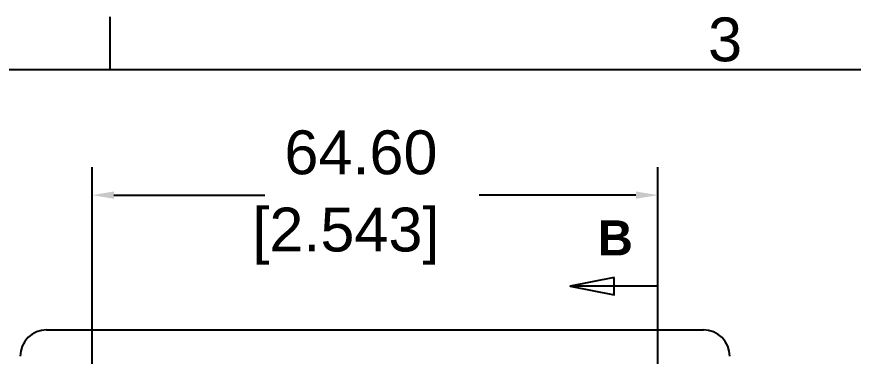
# Model space of a CAD drawing. Extents: x 13 to 546, y 6 to 425.
# Drawn here: x 129 to 224.6, y 386.4 to 425.1 of the extents above; entities that cross this region are included whole.
import ezdxf

# ---------------------------------------------------------------- set-up
doc = ezdxf.new("R2010")
doc.units = 0
doc.linetypes.add('DOUBLE_DASH_CHAIN', pattern=[1.2403, 0.6614, -0.0827, 0.1654, -0.0827, 0.1654, -0.0827])
doc.layers.get('0').update_dxf_attribs({"linetype": 'CONTINUOUS'})
doc.layers.get('DEFPOINTS').update_dxf_attribs({"linetype": 'CONTINUOUS'})
for name, color, linetype in [('DIMENSION__ANSI_', 7, 'CONTINUOUS'), ('SECTION_LINE__ANSI_', 7, 'DOUBLE_DASH_CHAIN'), ('SKETCH_GEOMETRY__ANSI_', 7, 'CONTINUOUS'), ('SYMBOL__ANSI_', 7, 'CONTINUOUS'), ('VISIBLE__ANSI_', 7, 'CONTINUOUS')]:
    doc.layers.add(name, color=color, linetype=linetype)
doc.styles.add('NOTE_TEXT__ANSI_', font='ARIAL.TTF')
doc.styles.add('TEXT_STYLE20', font='ARIAL.TTF')
doc.styles.add('TEXT_STYLE62', font='ARIALBD.TTF')
doc.dimstyles.get("Standard").update_dxf_attribs({"dimtxt": 2.5, "dimasz": 2.5, "dimexe": 1.25, "dimexo": 0.625, "dimtad": 1, "dimcen": 2.5, "dimazin": 3, "dimtfac": 1, "dimtmove": 0, "dimatfit": 3})

# ---------------------------------------------------------------- blocks, each defined once
blk = doc.blocks.new('2DTRANSSECTION1')
at = {"layer": 'SECTION_LINE__ANSI_', "linetype": 'CONTINUOUS'}
for p, q in [((197.253, 395.384), (192.253, 394.384)), ((197.253, 393.384), (197.253, 395.384)), ((197.253, 394.384), (192.253, 394.384)), ((192.253, 394.384), (197.253, 393.384)), ((202.253, 394.384), (197.253, 394.384)), ((197.253, 329.384), (192.253, 328.384)), ((197.253, 327.384), (197.253, 329.384)), ((197.253, 328.384), (192.253, 328.384)), ((192.253, 328.384), (197.253, 327.384)), ((202.253, 328.384), (197.253, 328.384))]:
    blk.add_line(p, q, dxfattribs=at)
at = {"layer": 'SECTION_LINE__ANSI_', "linetype": 'DOUBLE_DASH_CHAIN'}
blk.add_line((202.253, 328.384), (202.253, 394.384), dxfattribs=at)
at = {"layer": 'SECTION_LINE__ANSI_'}
for p, q in [((202.253, 393.013), (202.253, 394.384)), ((202.253, 328.384), (202.253, 329.754))]:
    blk.add_line(p, q, dxfattribs=at)
at = {"layer": 'SECTION_LINE__ANSI_', "linetype": 'CONTINUOUS', "flags": 128}
for points in [[(197.253, 395.384), (192.253, 394.384), (197.253, 393.384), (197.253, 395.384)], [(197.253, 329.384), (192.253, 328.384), (197.253, 327.384), (197.253, 329.384)]]:
    blk.add_lwpolyline(points, dxfattribs=at)
at = {"layer": 'SECTION_LINE__ANSI_'}
for points in [[(197.253, 395.384), (192.253, 394.384), (197.253, 393.384), (197.253, 395.384)], [(197.253, 329.384), (192.253, 328.384), (197.253, 327.384), (197.253, 329.384)]]:
    blk.add_solid(points, dxfattribs=at)
at = {"layer": 'SECTION_LINE__ANSI_', "linetype": 'CONTINUOUS', "style": 'TEXT_STYLE62'}
for p in [(195.371, 397.884), (195.371, 320.884)]:
    blk.add_text('B', height=4, dxfattribs=at).set_placement(p)
blk = doc.blocks.new('*X44')
at = {"layer": 'DIMENSION__ANSI_', "linetype": 'CONTINUOUS', "style": 'NOTE_TEXT__ANSI_'}
for s, p in [('64.60', (159.611, 407.148)), (' [2.543]', (154.015, 398.338))]:
    blk.add_text(s, height=5, dxfattribs=at).set_placement(p)
blk = doc.blocks.new('*D6')
at = {"layer": 'DEFPOINTS', "color": 0}
for p in [(202.253, 404.766), (137.653, 381.184), (202.253, 381.184)]:
    blk.add_point(p, dxfattribs=at)
at = {"layer": 'DIMENSION__ANSI_'}
for p, q in [((137.653, 382.784), (137.653, 407.941)), ((202.253, 382.784), (202.253, 407.941)), ((140.153, 404.766), (157.387, 404.766)), ((199.753, 404.766), (181.835, 404.766))]:
    blk.add_line(p, q, dxfattribs=at)
for points in [[(140.153, 405.183), (140.153, 404.35), (137.653, 404.766)], [(199.753, 405.183), (199.753, 404.35), (202.253, 404.766)]]:
    blk.add_solid(points, dxfattribs=at)
blk.add_blockref('*X44', (0, 0), dxfattribs=at)
blk = doc.blocks.new('BORDERS_DEFAULT_BORDER')
at = {"layer": 'SKETCH_GEOMETRY__ANSI_'}
blk.add_line((139.7, 419.1), (139.7, 425.116), dxfattribs=at)
at = {"layer": 'SKETCH_GEOMETRY__ANSI_', "flags": 128}
blk.add_lwpolyline([(19.05, 12.7), (19.05, 419.1), (539.75, 419.1), (539.75, 12.7), (19.05, 12.7)], dxfattribs=at)
at = {"layer": 'SYMBOL__ANSI_', "linetype": 'CONTINUOUS', "style": 'TEXT_STYLE20'}
blk.add_text('3', height=5, dxfattribs=at).set_placement((207.984, 420.032))

msp = doc.modelspace()

# ---------------------------------------------------------------- linework, layer by layer
at = {"layer": 'VISIBLE__ANSI_'}
msp.add_line((132.453, 389.384), (207.453, 389.384), dxfattribs=at)
for points in [[(132.453, 389.384), (131.867, 389.326), (131.305, 389.155), (130.786, 388.878), (130.331, 388.505), (129.958, 388.05), (129.681, 387.532), (129.51, 386.969), (129.453, 386.384)], [(210.453, 386.384), (210.395, 386.969), (210.225, 387.532), (209.947, 388.05), (209.574, 388.505), (209.12, 388.878), (208.601, 389.155), (208.038, 389.326), (207.453, 389.384)]]:
    msp.add_lwpolyline(points, dxfattribs=at)

# ---------------------------------------------------------------- block references
msp.add_blockref('BORDERS_DEFAULT_BORDER', (0, 0))
at = {"layer": 'SECTION_LINE__ANSI_'}
msp.add_blockref('2DTRANSSECTION1', (0, 0), dxfattribs=at)

# ---------------------------------------------------------------- dimensions: what is measured, and where the dimension line sits
at = {"layer": 'DIMENSION__ANSI_'}
dim = msp.add_linear_dim(base=(202.253, 404.766), p1=(137.653, 381.184), p2=(202.253, 381.184), angle=180, dimstyle='Standard', dxfattribs=at)
dim.commit()
dim.dimension.update_dxf_attribs({"geometry": '*D6', "text_midpoint": (169.611, 404.766), "dimtype": 160})

doc.saveas('drawing.dxf')
